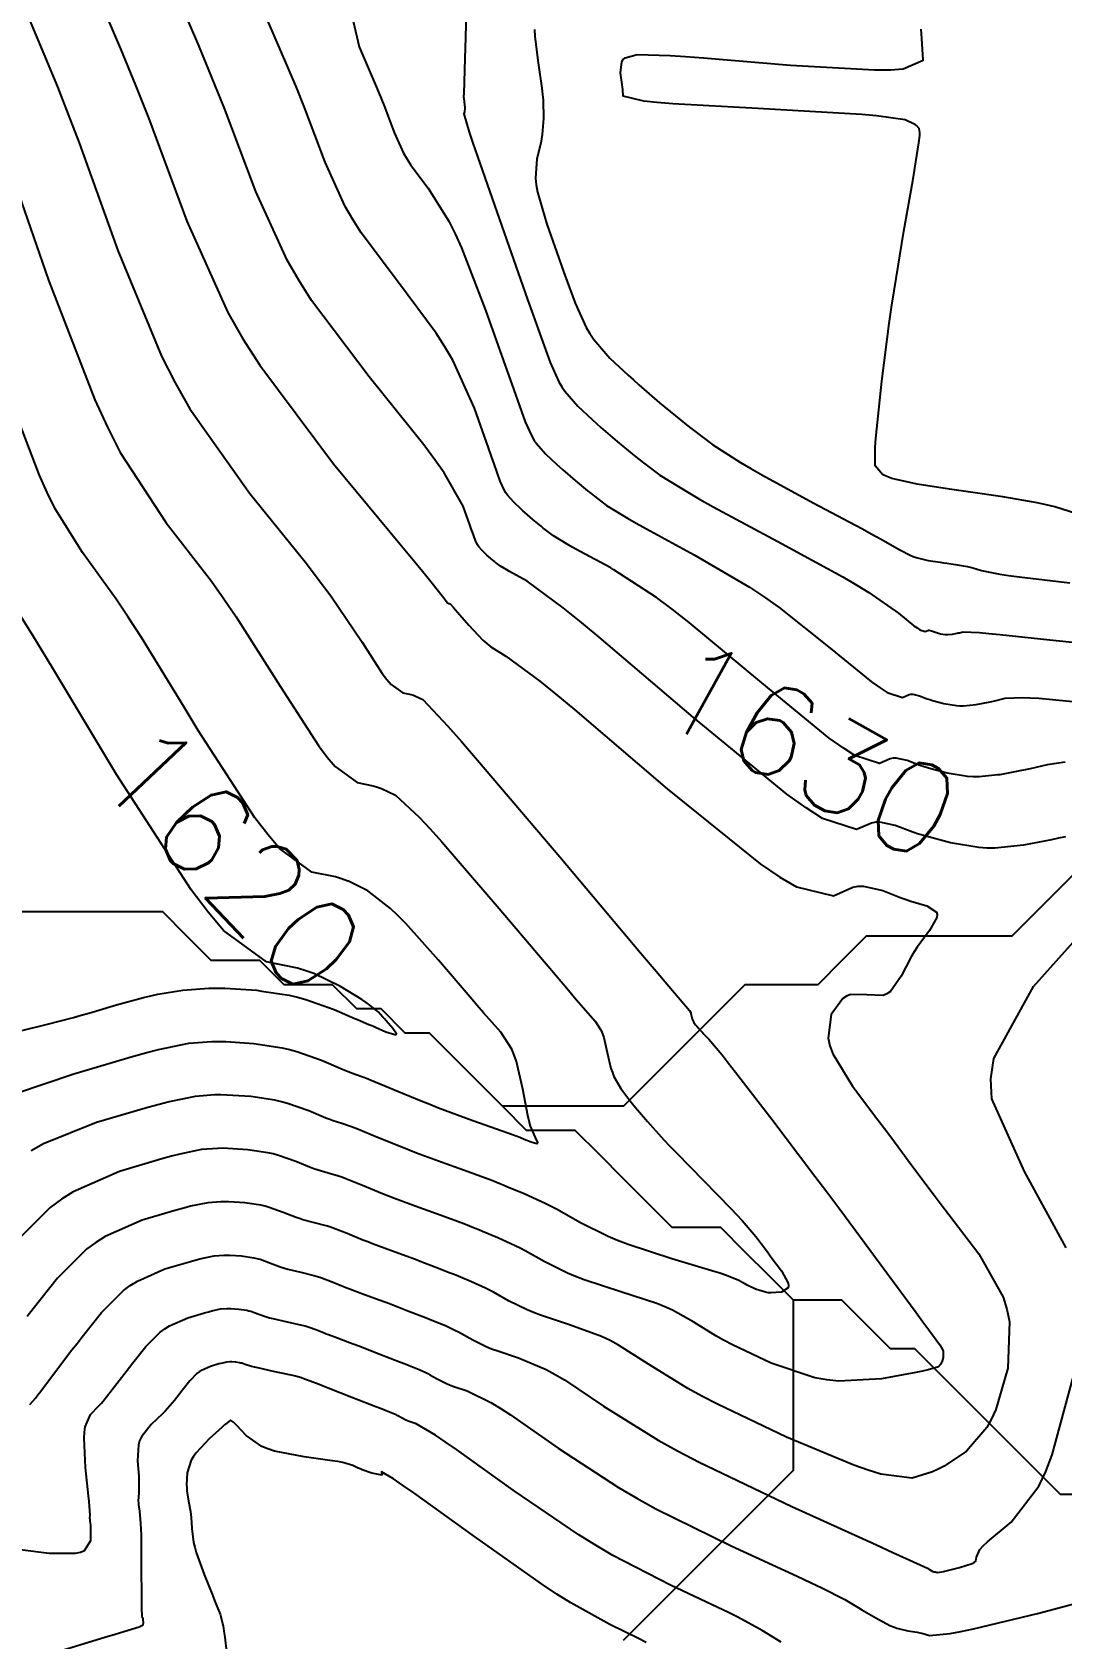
# Model space of a CAD drawing. Header units: metres. Extents: x 837475 to 838479, y 1189012 to 1191015.
# Drawn here: x 837762.6 to 837805.1, y 1190836.9 to 1190903.1 of the extents above; entities that cross this region are included whole.
import ezdxf

# ---------------------------------------------------------------- set-up
doc = ezdxf.new("R2010")
doc.units = ezdxf.units.M
doc.header["$LTSCALE"] = 0.3
for name, color, linetype in [('COTAS 10', 1, 'Continuous'), ('COTAS INT', 252, 'Continuous'), ('DRENAJE', 5, 'Continuous')]:
    doc.layers.add(name, color=color, linetype=linetype)
doc.styles.get("Standard").update_dxf_attribs({"font": 'simplex.shx'})

msp = doc.modelspace()

# ---------------------------------------------------------------- linework, layer by layer
at = {"layer": 'COTAS 10'}
for points in [[(837805.226, 1190869.957), (837804.938, 1190869.895), (837804.642, 1190869.833), (837803.499, 1190869.611), (837802.307, 1190869.49), (837801.979, 1190869.492), (837801.652, 1190869.51), (837800.481, 1190869.702), (837799.423, 1190869.99), (837799.168, 1190870.068), (837798.928, 1190870.146), (837798.2, 1190870.42), (837797.577, 1190870.558), (837797.405, 1190870.55), (837797.233, 1190870.521), (837796.613, 1190870.248), (837795.206, 1190870.709), (837794.537, 1190871.144), (837793.748, 1190871.711), (837789.891, 1190874.865), (837786.015, 1190878.173), (837785.366, 1190878.711), (837785.214, 1190878.837), (837784.531, 1190879.391), (837783.046, 1190880.483), (837782.44, 1190880.808), (837782.312, 1190880.88), (837782.2, 1190880.944), (837781.937, 1190881.106), (837781.784, 1190881.221), (837781.741, 1190881.254), (837781.697, 1190881.289), (837781.539, 1190881.419), (837781.385, 1190881.553), (837781.344, 1190881.59), (837781.305, 1190881.625), (837781.168, 1190881.753), (837781.048, 1190881.891), (837781.019, 1190881.935), (837780.992, 1190881.98), (837780.908, 1190882.161), (837780.788, 1190882.496), (837780.738, 1190882.638), (837780.68, 1190882.802), (837780.409, 1190883.571), (837779.619, 1190884.941), (837779.234, 1190885.483), (837778.778, 1190886.095), (837776.529, 1190888.895), (837774.16, 1190892.049), (837773.628, 1190892.885), (837773.149, 1190893.704), (837771.868, 1190896.529), (837770.56, 1190899.988), (837770.066, 1190901.207), (837769.513, 1190902.54), (837767.039, 1190908.299)], [(837805.992, 1190883.159), (837804.781, 1190883.54), (837804.423, 1190883.63), (837804.056, 1190883.714), (837802.648, 1190883.959), (837801.211, 1190884.161), (837800.826, 1190884.217), (837800.446, 1190884.273), (837799.117, 1190884.475), (837798.064, 1190884.713), (837797.858, 1190884.792), (837797.688, 1190884.877), (837797.384, 1190885.23), (837797.388, 1190886.003), (837797.412, 1190886.353), (837797.447, 1190886.761), (837797.656, 1190888.726), (837797.964, 1190891.102), (837798.06, 1190891.77), (837798.162, 1190892.441), (837798.567, 1190894.901), (837798.928, 1190896.971), (837799.001, 1190897.397), (837799.062, 1190897.758), (837799.185, 1190898.531), (837799.216, 1190898.839), (837799.219, 1190898.907), (837799.219, 1190898.968), (837799.2, 1190899.127), (837799.09, 1190899.249), (837799.033, 1190899.286), (837798.964, 1190899.325), (837798.623, 1190899.479), (837797.437, 1190899.65), (837796.837, 1190899.7), (837796.119, 1190899.751), (837792.543, 1190899.945), (837789.049, 1190900.146), (837788.383, 1190900.202), (837787.848, 1190900.258), (837787.002, 1190900.459), (837786.988, 1190900.73), (837786.977, 1190900.83), (837786.963, 1190900.94), (837786.888, 1190901.427), (837786.937, 1190901.88), (837787.001, 1190901.97), (837787.087, 1190902.043), (837787.58, 1190902.179), (837788.935, 1190902.131), (837789.565, 1190902.089), (837790.305, 1190902.035), (837793.897, 1190901.736), (837797.357, 1190901.537), (837798.014, 1190901.545), (837798.541, 1190901.58), (837799.356, 1190901.937), (837799.299, 1190902.838), (837799.276, 1190903.216)], [(837762.223, 1190861.98), (837763.22, 1190862.225), (837764.348, 1190862.518), (837764.662, 1190862.604), (837764.976, 1190862.693), (837766.116, 1190863.03), (837767.23, 1190863.338), (837767.529, 1190863.408), (837767.823, 1190863.471), (837768.848, 1190863.643), (837769.922, 1190863.719), (837770.247, 1190863.722), (837770.583, 1190863.717), (837771.897, 1190863.632), (837772.101, 1190863.601), (837773.233, 1190863.428), (837773.584, 1190863.348), (837773.925, 1190863.257), (837775.088, 1190862.843), (837775.968, 1190862.463), (837775.982, 1190862.456), (837776.153, 1190862.381), (837776.292, 1190862.321), (837776.52, 1190862.225), (837776.636, 1190862.178), (837776.705, 1190862.149), (837776.789, 1190862.113), (837777.224, 1190861.927), (837777.595, 1190861.808), (837777.639, 1190861.815), (837777.657, 1190861.838), (837777.511, 1190862.065), (837777.228, 1190862.375), (837777.16, 1190862.451), (837777.096, 1190862.522), (837776.902, 1190862.746), (837776.564, 1190863.026), (837776.409, 1190863.132), (837776.228, 1190863.252), (837775.353, 1190863.789), (837774.248, 1190864.323), (837773.921, 1190864.44), (837773.585, 1190864.544), (837772.298, 1190864.808), (837770.532, 1190866.098), (837769.894, 1190866.848), (837769.191, 1190867.769), (837766.115, 1190872.517), (837763.521, 1190876.84), (837763.245, 1190877.299), (837762.673, 1190878.242), (837762.196, 1190879.019)], [(837805.248, 1190853.03), (837803.536, 1190856.164), (837802.186, 1190859.162), (837802.153, 1190859.989), (837802.267, 1190860.816), (837803.907, 1190863.792), (837806.138, 1190866.271)], [(837762.556, 1190846.578), (837762.777, 1190846.835), (837762.878, 1190846.964), (837762.997, 1190847.117), (837763.57, 1190847.877), (837764.286, 1190848.82), (837764.494, 1190849.088), (837764.706, 1190849.36), (837765.508, 1190850.367), (837766.413, 1190851.267), (837766.69, 1190851.471), (837766.979, 1190851.655), (837768.117, 1190852.157), (837769.165, 1190852.466), (837769.397, 1190852.529), (837769.604, 1190852.583), (837770.141, 1190852.694), (837770.541, 1190852.723), (837770.663, 1190852.724), (837770.788, 1190852.722), (837771.278, 1190852.69), (837771.777, 1190852.614), (837771.907, 1190852.584), (837772.035, 1190852.551), (837772.469, 1190852.396), (837772.911, 1190852.229), (837773.044, 1190852.187), (837773.182, 1190852.147), (837773.717, 1190852.019), (837774.257, 1190851.889), (837774.398, 1190851.848), (837774.535, 1190851.804), (837775.001, 1190851.63), (837775.476, 1190851.435), (837775.618, 1190851.379), (837775.766, 1190851.322), (837776.341, 1190851.109), (837776.984, 1190850.873), (837777.176, 1190850.801), (837777.372, 1190850.727), (837778.13, 1190850.434), (837778.85, 1190850.151), (837779.023, 1190850.082), (837779.184, 1190850.017), (837779.671, 1190849.819), (837780.095, 1190849.626), (837780.217, 1190849.565), (837780.34, 1190849.5), (837780.802, 1190849.238), (837781.379, 1190848.951), (837781.574, 1190848.871), (837781.786, 1190848.791), (837782.68, 1190848.5), (837783.824, 1190848.015), (837784.193, 1190847.813), (837784.584, 1190847.582), (837786.186, 1190846.503), (837788.44, 1190845.097), (837789.243, 1190844.659), (837790.124, 1190844.201), (837793.951, 1190842.371), (837797.444, 1190840.786), (837798.114, 1190840.481), (837798.656, 1190840.234), (837799.54, 1190839.827), (837799.59, 1190839.796), (837799.606, 1190839.787), (837799.623, 1190839.776), (837799.691, 1190839.736), (837799.761, 1190839.699), (837799.779, 1190839.692), (837799.795, 1190839.686), (837799.849, 1190839.673), (837799.895, 1190839.666), (837799.907, 1190839.664), (837799.918, 1190839.661), (837799.955, 1190839.65), (837800.114, 1190839.674), (837800.203, 1190839.694), (837800.311, 1190839.718), (837800.862, 1190839.855), (837801.381, 1190840.025), (837801.469, 1190840.072), (837801.532, 1190840.118), (837801.561, 1190840.284), (837801.7, 1190840.604), (837801.834, 1190840.748), (837802.008, 1190840.916), (837802.98, 1190841.722), (837804.126, 1190843.214), (837804.409, 1190843.815), (837804.678, 1190844.497), (837805.527, 1190847.639)]]:
    msp.add_lwpolyline(points, dxfattribs=at)
at = {"layer": 'COTAS INT'}
for points in [[(837763.706, 1190908.454), (837766.287, 1190902.411), (837766.887, 1190900.942), (837767.439, 1190899.561), (837769.019, 1190895.313), (837770.711, 1190891.546), (837771.332, 1190890.47), (837772.02, 1190889.378), (837775.057, 1190885.313), (837777.866, 1190881.935), (837778.411, 1190881.276), (837778.854, 1190880.737), (837779.612, 1190879.791), (837779.698, 1190879.658), (837779.718, 1190879.632), (837779.735, 1190879.611), (837779.785, 1190879.575), (837779.821, 1190879.568), (837779.839, 1190879.562), (837779.87, 1190879.547), (837780.005, 1190879.401), (837780.08, 1190879.315), (837780.171, 1190879.209), (837780.633, 1190878.664), (837781.213, 1190878.059), (837781.378, 1190877.917), (837781.544, 1190877.785), (837782.159, 1190877.398), (837783.56, 1190876.367), (837784.221, 1190875.829), (837785.001, 1190875.181), (837788.808, 1190871.93), (837792.647, 1190868.842), (837793.448, 1190868.297), (837794.135, 1190867.887), (837795.669, 1190867.528), (837796.462, 1190867.877), (837796.682, 1190867.914), (837796.902, 1190867.925), (837797.697, 1190867.748), (837798.46, 1190867.439), (837798.659, 1190867.367), (837798.853, 1190867.3), (837799.511, 1190867.107), (837799.907, 1190866.856), (837799.936, 1190866.753), (837799.93, 1190866.635), (837799.62, 1190866.091), (837799.114, 1190865.414), (837798.985, 1190865.213), (837798.862, 1190865.006), (837798.457, 1190864.21), (837798.013, 1190863.585), (837797.865, 1190863.486), (837797.706, 1190863.419), (837797.041, 1190863.446), (837796.366, 1190863.465), (837796.202, 1190863.394), (837796.047, 1190863.29), (837795.567, 1190862.638), (837795.448, 1190861.656), (837795.52, 1190861.344), (837795.639, 1190861.015), (837796.449, 1190859.68), (837797.499, 1190858.299), (837797.769, 1190857.941), (837798.031, 1190857.593), (837798.9, 1190856.421), (837799.814, 1190855.191), (837800.105, 1190854.807), (837800.411, 1190854.403), (837801.65, 1190852.783), (837802.652, 1190850.999), (837802.808, 1190850.492), (837802.913, 1190849.978), (837802.855, 1190848.073), (837802.35, 1190846.366), (837802.172, 1190845.977), (837801.978, 1190845.625), (837801.14, 1190844.655), (837800.223, 1190844.038), (837799.979, 1190843.908), (837799.738, 1190843.795), (837798.904, 1190843.535), (837797.62, 1190843.706), (837797.097, 1190843.865), (837796.5, 1190844.073), (837793.735, 1190845.227), (837790.892, 1190846.581), (837790.244, 1190846.916), (837789.658, 1190847.233), (837788.047, 1190848.23), (837786.808, 1190849.017), (837786.457, 1190849.201), (837786.102, 1190849.37), (837784.789, 1190849.859), (837783.59, 1190850.25), (837783.307, 1190850.357), (837783.044, 1190850.464), (837782.272, 1190850.848), (837781.652, 1190851.2), (837781.487, 1190851.287), (837781.324, 1190851.369), (837780.755, 1190851.628), (837780.193, 1190851.858), (837780.034, 1190851.922), (837779.874, 1190851.986), (837779.283, 1190852.22), (837778.638, 1190852.467), (837778.444, 1190852.54), (837778.242, 1190852.615), (837777.458, 1190852.9), (837776.673, 1190853.191), (837776.471, 1190853.268), (837776.276, 1190853.345), (837775.628, 1190853.611), (837775.054, 1190853.837), (837774.905, 1190853.888), (837774.761, 1190853.935), (837774.277, 1190854.06), (837773.804, 1190854.182), (837773.666, 1190854.226), (837773.525, 1190854.274), (837772.993, 1190854.486), (837772.413, 1190854.692), (837772.243, 1190854.737), (837772.068, 1190854.777), (837771.402, 1190854.879), (837770.747, 1190854.921), (837770.579, 1190854.923), (837770.418, 1190854.922), (837769.882, 1190854.884), (837769.165, 1190854.735), (837768.889, 1190854.664), (837768.579, 1190854.579), (837767.178, 1190854.166), (837765.657, 1190853.496), (837765.272, 1190853.25), (837764.902, 1190852.977), (837763.692, 1190851.775), (837762.681, 1190850.51), (837762.436, 1190850.199)], [(837805.218, 1190873.026), (837804.464, 1190872.921), (837803.768, 1190872.758), (837803.561, 1190872.714), (837803.347, 1190872.669), (837802.523, 1190872.509), (837802.433, 1190872.5), (837801.663, 1190872.422), (837801.427, 1190872.423), (837801.191, 1190872.436), (837800.347, 1190872.574), (837799.584, 1190872.782), (837799.4, 1190872.838), (837799.227, 1190872.894), (837798.702, 1190873.092), (837798.253, 1190873.192), (837798.129, 1190873.186), (837798.005, 1190873.165), (837797.558, 1190872.968), (837796.543, 1190873.301), (837796.061, 1190873.614), (837795.492, 1190874.023), (837792.711, 1190876.298), (837789.719, 1190878.787), (837789.017, 1190879.332), (837788.369, 1190879.813), (837786.609, 1190880.95), (837786.487, 1190881.028), (837785.198, 1190881.722), (837784.924, 1190881.874), (837784.686, 1190882.01), (837784.126, 1190882.355), (837783.799, 1190882.6), (837783.707, 1190882.671), (837783.615, 1190882.745), (837783.278, 1190883.023), (837782.95, 1190883.308), (837782.864, 1190883.386), (837782.779, 1190883.462), (837782.487, 1190883.733), (837782.232, 1190884.029), (837782.17, 1190884.121), (837782.112, 1190884.217), (837781.935, 1190884.603), (837781.679, 1190885.316), (837781.571, 1190885.619), (837781.448, 1190885.968), (837780.87, 1190887.607), (837779.976, 1190889.579), (837779.654, 1190890.138), (837779.299, 1190890.702), (837777.745, 1190892.785), (837776.206, 1190894.834), (837775.86, 1190895.377), (837775.549, 1190895.91), (837774.716, 1190897.745), (837773.867, 1190899.992), (837773.545, 1190900.784), (837773.186, 1190901.65), (837771.579, 1190905.392)], [(837775.492, 1190905.203), (837776.119, 1190902.485), (837776.859, 1190900.761), (837777.025, 1190900.361), (837777.173, 1190899.996), (837777.565, 1190898.96), (837777.948, 1190898.115), (837778.092, 1190897.869), (837778.251, 1190897.619), (837778.96, 1190896.674), (837779.819, 1190895.309), (837780.073, 1190894.793), (837780.334, 1190894.218), (837781.332, 1190891.642), (837782.216, 1190889.133), (837782.405, 1190888.6), (837782.569, 1190888.137), (837782.961, 1190887.045), (837783.233, 1190886.455), (837783.321, 1190886.307), (837783.416, 1190886.166), (837783.806, 1190885.714), (837784.253, 1190885.299), (837784.383, 1190885.182), (837784.516, 1190885.063), (837785.018, 1190884.627), (837785.533, 1190884.201), (837785.674, 1190884.089), (837785.815, 1190883.979), (837786.316, 1190883.605), (837787.172, 1190883.076), (837787.536, 1190882.869), (837787.955, 1190882.636), (837789.929, 1190881.574), (837792.207, 1190880.235), (837792.819, 1190879.826), (837793.422, 1190879.401), (837795.531, 1190877.73), (837797.236, 1190876.335), (837797.585, 1190876.084), (837797.88, 1190875.892), (837798.503, 1190875.688), (837798.777, 1190875.809), (837798.853, 1190875.822), (837798.929, 1190875.826), (837799.204, 1190875.765), (837799.526, 1190875.643), (837799.632, 1190875.609), (837799.745, 1190875.574), (837800.213, 1190875.447), (837800.73, 1190875.362), (837800.875, 1190875.354), (837801.02, 1190875.353), (837801.547, 1190875.407), (837802.052, 1190875.505), (837802.183, 1190875.532), (837802.31, 1190875.56), (837802.737, 1190875.659), (837803.453, 1190875.696), (837803.762, 1190875.684), (837804.12, 1190875.662), (837805.812, 1190875.504)], [(837762.073, 1190904.73), (837763.69, 1190900.846), (837764.135, 1190899.707), (837764.578, 1190898.54), (837766.171, 1190894.097), (837767.969, 1190889.751), (837768.543, 1190888.646), (837769.149, 1190887.583), (837771.611, 1190884.097), (837773.949, 1190881.206), (837774.476, 1190880.517), (837774.952, 1190879.878), (837776.238, 1190877.972), (837777.071, 1190876.686), (837777.262, 1190876.436), (837777.435, 1190876.233), (837777.913, 1190875.884), (837778.262, 1190875.812), (837778.353, 1190875.784), (837778.441, 1190875.752), (837778.741, 1190875.608), (837779.778, 1190874.512), (837780.332, 1190873.881), (837781.002, 1190873.108), (837784.382, 1190869.133), (837787.716, 1190865.179), (837788.357, 1190864.42), (837788.875, 1190863.806), (837789.725, 1190862.802), (837789.77, 1190862.732), (837789.781, 1190862.708), (837789.79, 1190862.682), (837789.816, 1190862.569), (837789.844, 1190862.451), (837789.854, 1190862.421), (837789.866, 1190862.393), (837789.917, 1190862.301), (837789.984, 1190862.214), (837790.005, 1190862.188), (837790.027, 1190862.161), (837790.114, 1190862.056), (837790.236, 1190861.922), (837790.28, 1190861.877), (837790.327, 1190861.827), (837790.533, 1190861.618), (837791.071, 1190860.971), (837791.328, 1190860.646), (837791.632, 1190860.258), (837793.12, 1190858.329), (837794.903, 1190855.981), (837795.393, 1190855.328), (837795.882, 1190854.675), (837797.635, 1190852.308), (837799.065, 1190850.361), (837799.351, 1190849.973), (837799.589, 1190849.65), (837800.05, 1190849.029), (837800.161, 1190848.831), (837800.179, 1190848.775), (837800.19, 1190848.718), (837800.184, 1190848.506), (837800.128, 1190848.316), (837800.108, 1190848.273), (837800.086, 1190848.234), (837799.993, 1190848.126), (837799.568, 1190847.999), (837799.337, 1190847.948), (837799.057, 1190847.89), (837797.637, 1190847.622), (837795.882, 1190847.532), (837795.391, 1190847.585), (837794.897, 1190847.673), (837793.096, 1190848.274), (837791.502, 1190849.034), (837791.139, 1190849.221), (837790.81, 1190849.399), (837789.907, 1190849.958), (837789.032, 1190850.452), (837788.72, 1190850.589), (837788.379, 1190850.725), (837786.898, 1190851.218), (837785.395, 1190851.708), (837785.039, 1190851.843), (837784.71, 1190851.977), (837783.741, 1190852.459), (837782.964, 1190852.901), (837782.757, 1190853.009), (837782.552, 1190853.113), (837781.839, 1190853.437), (837781.202, 1190853.699), (837781.046, 1190853.763), (837780.898, 1190853.822), (837780.436, 1190854.006), (837779.904, 1190854.208), (837779.712, 1190854.279), (837779.501, 1190854.356), (837778.575, 1190854.691), (837777.58, 1190855.059), (837777.324, 1190855.158), (837777.077, 1190855.255), (837776.255, 1190855.593), (837775.572, 1190855.87), (837775.412, 1190855.929), (837775.264, 1190855.98), (837774.838, 1190856.101), (837774.426, 1190856.217), (837774.288, 1190856.265), (837774.139, 1190856.32), (837773.516, 1190856.575), (837772.791, 1190856.833), (837772.578, 1190856.89), (837772.359, 1190856.94), (837771.526, 1190857.067), (837770.706, 1190857.12), (837770.496, 1190857.123), (837770.294, 1190857.121), (837769.624, 1190857.074), (837768.727, 1190856.887), (837768.381, 1190856.798), (837767.993, 1190856.692), (837766.239, 1190856.175), (837764.336, 1190855.336), (837763.853, 1190855.028), (837763.39, 1190854.687), (837761.877, 1190853.182)], [(837780.525, 1190903.949), (837780.497, 1190902.876), (837780.473, 1190902.008), (837780.429, 1190900.564), (837780.423, 1190900.442), (837780.424, 1190900.406), (837780.426, 1190900.37), (837780.443, 1190900.231), (837780.462, 1190900.1), (837780.465, 1190900.067), (837780.468, 1190900.037), (837780.471, 1190899.941), (837780.464, 1190899.858), (837780.46, 1190899.835), (837780.456, 1190899.813), (837780.435, 1190899.732), (837780.659, 1190898.974), (837780.809, 1190898.524), (837780.997, 1190897.97), (837781.995, 1190895.105), (837783.059, 1190892.087), (837783.289, 1190891.438), (837783.491, 1190890.869), (837783.988, 1190889.487), (837784.353, 1190888.692), (837784.473, 1190888.493), (837784.6, 1190888.303), (837785.126, 1190887.694), (837785.727, 1190887.136), (837785.902, 1190886.978), (837786.081, 1190886.818), (837786.757, 1190886.231), (837787.451, 1190885.657), (837787.641, 1190885.506), (837787.83, 1190885.358), (837788.505, 1190884.854), (837789.657, 1190884.142), (837790.148, 1190883.863), (837790.712, 1190883.549), (837793.37, 1190882.12), (837796.046, 1190880.656), (837796.621, 1190880.32), (837797.126, 1190880.015), (837798.35, 1190879.162), (837798.98, 1190878.647), (837799.109, 1190878.555), (837799.218, 1190878.484), (837799.447, 1190878.409), (837799.549, 1190878.453), (837799.577, 1190878.458), (837799.605, 1190878.459), (837799.706, 1190878.437), (837799.825, 1190878.392), (837799.864, 1190878.379), (837799.906, 1190878.367), (837800.079, 1190878.32), (837800.27, 1190878.288), (837800.323, 1190878.285), (837800.376, 1190878.285), (837800.571, 1190878.305), (837800.757, 1190878.341), (837800.806, 1190878.351), (837800.853, 1190878.361), (837801.01, 1190878.398), (837801.688, 1190878.366), (837802.064, 1190878.333), (837802.52, 1190878.289), (837804.845, 1190878.042), (837807.261, 1190877.791)], [(837783.345, 1190903.206), (837783.362, 1190902.918), (837783.496, 1190901.827), (837783.647, 1190900.788), (837783.674, 1190900.532), (837783.695, 1190900.291), (837783.717, 1190899.537), (837783.662, 1190898.881), (837783.635, 1190898.701), (837783.602, 1190898.522), (837783.437, 1190897.884), (837783.379, 1190897.086), (837783.412, 1190896.806), (837783.467, 1190896.501), (837783.846, 1190895.189), (837784.342, 1190893.791), (837784.47, 1190893.431), (837784.595, 1190893.084), (837785.014, 1190891.929), (837785.474, 1190890.929), (837785.624, 1190890.679), (837785.784, 1190890.44), (837786.445, 1190889.674), (837787.201, 1190888.972), (837787.421, 1190888.774), (837787.646, 1190888.573), (837788.496, 1190887.835), (837789.369, 1190887.113), (837789.608, 1190886.923), (837789.845, 1190886.738), (837790.694, 1190886.104), (837791.839, 1190885.369), (837792.263, 1190885.12), (837792.735, 1190884.851), (837794.826, 1190883.715), (837796.831, 1190882.646), (837797.248, 1190882.421), (837797.605, 1190882.225), (837798.397, 1190881.77), (837798.821, 1190881.548), (837798.946, 1190881.498), (837799.075, 1190881.454), (837799.568, 1190881.339), (837800.067, 1190881.263), (837800.199, 1190881.243), (837800.329, 1190881.224), (837800.777, 1190881.161), (837801.189, 1190881.089), (837801.297, 1190881.065), (837801.402, 1190881.038), (837801.757, 1190880.927), (837802.52, 1190880.772), (837802.882, 1190880.719), (837803.31, 1190880.661), (837805.397, 1190880.413)], [(837761.718, 1190897.519), (837763.322, 1190892.881), (837765.228, 1190887.956), (837765.753, 1190886.822), (837766.278, 1190885.788), (837768.166, 1190882.881), (837770.031, 1190880.477), (837770.542, 1190879.759), (837771.05, 1190879.018), (837772.864, 1190876.154), (837774.445, 1190873.714), (837774.806, 1190873.24), (837775.134, 1190872.855), (837776.042, 1190872.192), (837776.703, 1190872.056), (837776.876, 1190872.003), (837777.044, 1190871.942), (837777.612, 1190871.668), (837778.595, 1190870.759), (837779.025, 1190870.298), (837779.522, 1190869.747), (837781.888, 1190867.004), (837784.204, 1190864.263), (837784.671, 1190863.713), (837785.061, 1190863.254), (837785.84, 1190862.355), (837786.09, 1190861.97), (837786.147, 1190861.836), (837786.199, 1190861.69), (837786.343, 1190861.063), (837786.496, 1190860.407), (837786.554, 1190860.243), (837786.618, 1190860.086), (837786.905, 1190859.581), (837787.274, 1190859.095), (837787.389, 1190858.95), (837787.511, 1190858.8), (837787.998, 1190858.222), (837788.674, 1190857.479), (837788.914, 1190857.226), (837789.177, 1190856.952), (837790.319, 1190855.79), (837791.433, 1190854.649), (837791.679, 1190854.388), (837791.897, 1190854.151), (837792.461, 1190853.491), (837792.859, 1190852.966), (837792.973, 1190852.813), (837793.089, 1190852.658), (837793.523, 1190852.072), (837793.793, 1190851.57), (837793.807, 1190851.467), (837793.793, 1190851.38), (837793.523, 1190851.197), (837793.089, 1190851.168), (837792.973, 1190851.177), (837792.858, 1190851.195), (837792.456, 1190851.322), (837792.112, 1190851.486), (837792.034, 1190851.526), (837791.963, 1190851.564), (837791.768, 1190851.685), (837791.256, 1190851.887), (837790.984, 1190851.976), (837790.657, 1190852.08), (837789.007, 1190852.578), (837787.199, 1190853.167), (837786.771, 1190853.329), (837786.376, 1190853.49), (837785.21, 1190854.07), (837784.276, 1190854.601), (837784.026, 1190854.732), (837783.78, 1190854.856), (837782.922, 1190855.246), (837782.211, 1190855.54), (837782.057, 1190855.603), (837781.922, 1190855.658), (837781.589, 1190855.792), (837781.17, 1190855.948), (837780.98, 1190856.017), (837780.759, 1190856.098), (837779.693, 1190856.482), (837778.487, 1190856.928), (837778.177, 1190857.048), (837777.877, 1190857.165), (837776.882, 1190857.574), (837776.09, 1190857.903), (837775.919, 1190857.97), (837775.768, 1190858.026), (837775.399, 1190858.142), (837775.048, 1190858.252), (837774.91, 1190858.304), (837774.753, 1190858.365), (837774.04, 1190858.664), (837773.169, 1190858.975), (837772.913, 1190859.043), (837772.651, 1190859.103), (837771.65, 1190859.255), (837770.665, 1190859.319), (837770.413, 1190859.322), (837770.17, 1190859.32), (837769.365, 1190859.263), (837768.288, 1190859.039), (837767.872, 1190858.932), (837767.406, 1190858.805), (837765.3, 1190858.184), (837763.118, 1190857.305), (837762.604, 1190857.016)], [(837762, 1190859.397), (837764.362, 1190860.193), (837766.82, 1190860.918), (837767.364, 1190861.066), (837767.849, 1190861.192), (837769.107, 1190861.453), (837770.046, 1190861.52), (837770.33, 1190861.522), (837770.624, 1190861.518), (837771.774, 1190861.444), (837772.942, 1190861.266), (837773.248, 1190861.195), (837773.547, 1190861.116), (837774.564, 1190860.754), (837775.368, 1190860.41), (837775.531, 1190860.342), (837775.67, 1190860.287), (837775.959, 1190860.184), (837776.272, 1190860.072), (837776.426, 1190860.01), (837776.608, 1190859.936), (837777.509, 1190859.556), (837778.678, 1190859.075), (837779.03, 1190858.937), (837779.394, 1190858.797), (837780.81, 1190858.273), (837782.017, 1190857.839), (837782.249, 1190857.756), (837782.436, 1190857.689), (837782.742, 1190857.578), (837782.823, 1190857.545), (837782.868, 1190857.526), (837782.923, 1190857.504), (837783.203, 1190857.388), (837783.44, 1190857.328), (837783.468, 1190857.34), (837783.48, 1190857.366), (837783.384, 1190857.563), (837783.182, 1190858.039), (837783.126, 1190858.241), (837783.07, 1190858.472), (837782.87, 1190859.558), (837782.608, 1190860.698), (837782.513, 1190860.964), (837782.409, 1190861.208), (837781.955, 1190861.908), (837781.248, 1190862.703), (837780.985, 1190863.006), (837780.693, 1190863.346), (837779.395, 1190864.875), (837778.043, 1190866.386), (837777.717, 1190866.715), (837777.411, 1190867.005), (837776.483, 1190867.729), (837775.674, 1190868.12), (837775.646, 1190868.133), (837775.398, 1190868.221), (837775.144, 1190868.3), (837774.17, 1190868.5), (837772.833, 1190869.476), (837772.35, 1190870.044), (837771.818, 1190870.741), (837769.489, 1190874.335), (837768.906, 1190875.289), (837767.148, 1190878.158), (837766.607, 1190879), (837766.113, 1190879.748), (837764.72, 1190881.666), (837763.59, 1190883.46), (837763.262, 1190884.129), (837762.928, 1190884.874), (837761.666, 1190888.189)], [(837762.146, 1190840.603), (837763.341, 1190840.452), (837764.428, 1190840.449), (837764.635, 1190840.495), (837764.802, 1190840.562), (837765.067, 1190840.972), (837765.063, 1190841.424), (837765.061, 1190841.518), (837765.058, 1190841.597), (837765.042, 1190841.769), (837765.029, 1190841.855), (837765.027, 1190841.881), (837765.027, 1190841.908), (837765.032, 1190842.012), (837765.01, 1190842.38), (837764.993, 1190842.573), (837764.971, 1190842.806), (837764.849, 1190843.978), (837764.786, 1190845.184), (837764.801, 1190845.438), (837764.83, 1190845.658), (837765.053, 1190846.165), (837765.395, 1190846.512), (837765.5, 1190846.63), (837765.609, 1190846.759), (837766.037, 1190847.307), (837766.512, 1190847.933), (837766.65, 1190848.111), (837766.791, 1190848.291), (837767.324, 1190848.96), (837767.925, 1190849.557), (837768.109, 1190849.693), (837768.3, 1190849.815), (837769.056, 1190850.148), (837769.752, 1190850.353), (837769.906, 1190850.395), (837770.043, 1190850.431), (837770.399, 1190850.505), (837770.665, 1190850.523), (837770.746, 1190850.524), (837770.829, 1190850.523), (837771.155, 1190850.502), (837771.485, 1190850.452), (837771.572, 1190850.432), (837771.657, 1190850.409), (837771.945, 1190850.307), (837772.297, 1190850.184), (837772.423, 1190850.148), (837772.56, 1190850.112), (837773.156, 1190849.978), (837773.753, 1190849.843), (837773.891, 1190849.807), (837774.017, 1190849.772), (837774.374, 1190849.648), (837774.675, 1190849.525), (837774.765, 1190849.489), (837774.859, 1190849.453), (837775.223, 1190849.318), (837775.726, 1190849.131), (837775.907, 1190849.062), (837776.107, 1190848.986), (837776.977, 1190848.648), (837777.826, 1190848.315), (837778.011, 1190848.242), (837778.175, 1190848.177), (837778.587, 1190848.01), (837778.867, 1190847.883), (837778.947, 1190847.843), (837779.029, 1190847.8), (837779.333, 1190847.627), (837779.713, 1190847.438), (837779.842, 1190847.385), (837779.981, 1190847.332), (837780.571, 1190847.14), (837781.546, 1190846.66), (837781.929, 1190846.426), (837782.36, 1190846.148), (837784.325, 1190844.776), (837786.806, 1190843.149), (837787.563, 1190842.71), (837788.351, 1190842.276), (837791.448, 1190840.749), (837794.172, 1190839.501), (837794.723, 1190839.244), (837795.187, 1190839.024), (837796.13, 1190838.545), (837796.55, 1190838.287), (837796.685, 1190838.206), (837796.827, 1190838.121), (837797.405, 1190837.778), (837797.991, 1190837.471), (837798.139, 1190837.409), (837798.279, 1190837.356), (837798.733, 1190837.247), (837799.119, 1190837.191), (837799.217, 1190837.171), (837799.312, 1190837.15), (837799.62, 1190837.059), (837800.475, 1190837.137), (837800.914, 1190837.222), (837801.441, 1190837.334), (837804.073, 1190837.97), (837806.866, 1190838.705)], [(837793.511, 1190836.778), (837792.72, 1190837.263), (837791.718, 1190837.813), (837791.332, 1190838.007), (837790.899, 1190838.217), (837788.946, 1190839.127), (837786.577, 1190840.352), (837785.883, 1190840.762), (837785.171, 1190841.202), (837782.464, 1190843.049), (837780.137, 1190844.713), (837779.665, 1190845.038), (837779.269, 1190845.305), (837778.462, 1190845.781), (837778.177, 1190845.874), (837778.11, 1190845.899), (837778.047, 1190845.925), (837777.864, 1190846.016), (837777.717, 1190846.1), (837777.677, 1190846.12), (837777.638, 1190846.14), (837777.503, 1190846.201), (837777.166, 1190846.336), (837777, 1190846.401), (837776.802, 1190846.479), (837775.824, 1190846.862), (837774.841, 1190847.246), (837774.639, 1190847.324), (837774.468, 1190847.39), (837774.106, 1190847.527), (837773.952, 1190847.584), (837773.874, 1190847.614), (837773.748, 1190847.667), (837773.499, 1190847.739), (837773.384, 1190847.766), (837773.249, 1190847.797), (837772.595, 1190847.937), (837771.938, 1190848.078), (837771.801, 1190848.109), (837771.683, 1190848.138), (837771.421, 1190848.217), (837771.279, 1190848.268), (837771.237, 1190848.279), (837771.194, 1190848.289), (837771.031, 1190848.314), (837770.87, 1190848.324), (837770.829, 1190848.325), (837770.789, 1190848.324), (837770.658, 1190848.315), (837770.482, 1190848.278), (837770.414, 1190848.261), (837770.338, 1190848.24), (837769.995, 1190848.139), (837769.622, 1190847.974), (837769.527, 1190847.914), (837769.436, 1190847.847), (837769.14, 1190847.552), (837768.877, 1190847.222), (837768.807, 1190847.133), (837768.739, 1190847.045), (837768.505, 1190846.736), (837768.221, 1190846.402), (837768.122, 1190846.297), (837768.014, 1190846.188), (837767.55, 1190845.752), (837767.145, 1190845.237), (837767.075, 1190845.078), (837767.022, 1190844.912), (837766.981, 1190844.252), (837767.036, 1190843.619), (837767.043, 1190843.469), (837767.047, 1190843.331), (837767.035, 1190842.923), (837767.019, 1190842.605), (837767.022, 1190842.523), (837767.026, 1190842.443), (837767.067, 1190842.178), (837767.115, 1190841.674), (837767.124, 1190841.445), (837767.131, 1190841.176), (837767.143, 1190839.88), (837767.147, 1190838.623), (837767.15, 1190838.378), (837767.153, 1190838.179), (837767.168, 1190837.836), (837767.185, 1190837.795), (837767.189, 1190837.786), (837767.192, 1190837.778), (837767.2, 1190837.759), (837767.209, 1190837.711), (837767.211, 1190837.691), (837767.222, 1190837.596), (837767.205, 1190837.496), (837767.189, 1190837.474), (837767.169, 1190837.454), (837767.06, 1190837.401), (837766.421, 1190837.21), (837766.067, 1190837.102), (837765.636, 1190836.972), (837763.441, 1190836.303)], [(837787.941, 1190836.769), (837787.627, 1190836.933), (837786.443, 1190837.504), (837784.844, 1190838.398), (837784.269, 1190838.765), (837783.635, 1190839.183), (837780.868, 1190841.129), (837778.369, 1190842.928), (837777.905, 1190843.255), (837777.539, 1190843.508), (837777.041, 1190843.804), (837777.068, 1190843.681), (837777.035, 1190843.67), (837776.983, 1190843.669), (837776.646, 1190843.748), (837776.248, 1190843.883), (837776.157, 1190843.918), (837776.076, 1190843.952), (837775.854, 1190844.063), (837775.445, 1190844.18), (837775.246, 1190844.217), (837775.01, 1190844.257), (837773.847, 1190844.415), (837772.625, 1190844.655), (837772.351, 1190844.745), (837772.107, 1190844.846), (837771.458, 1190845.295), (837771.078, 1190845.708), (837771.002, 1190845.785), (837770.939, 1190845.846), (837770.82, 1190845.933), (837770.663, 1190845.803), (837770.576, 1190845.728), (837770.471, 1190845.635), (837769.935, 1190845.157), (837769.397, 1190844.584), (837769.29, 1190844.432), (837769.201, 1190844.282), (837769.031, 1190843.761), (837769.01, 1190843.274), (837769.014, 1190843.146), (837769.023, 1190843.02), (837769.092, 1190842.587), (837769.171, 1190842.162), (837769.186, 1190842.042), (837769.199, 1190841.919), (837769.218, 1190841.466), (837769.298, 1190840.893), (837769.348, 1190840.695), (837769.41, 1190840.48), (837769.737, 1190839.563), (837770.086, 1190838.688), (837770.161, 1190838.5), (837770.228, 1190838.335), (837770.395, 1190837.933), (837770.512, 1190837.452), (837770.548, 1190837.237), (837770.585, 1190836.986), (837770.728, 1190835.784)]]:
    msp.add_lwpolyline(points, dxfattribs=at)
at = {"layer": 'DRENAJE'}
for points in [[(837806.01214, 1190868.8595, 0), (837805.01248, 1190867.85984, 0), (837804.01282, 1190866.86018, 0), (837803.01315, 1190865.86051, 0), (837802.01349, 1190865.86051, 0), (837801.01383, 1190865.86051, 0), (837800.01416, 1190865.86051, 0), (837799.0145, 1190865.86051, 0), (837798.01484, 1190865.86051, 0), (837797.01518, 1190865.86051, 0), (837796.01551, 1190864.86085, 0), (837795.01585, 1190863.86119, 0), (837794.01619, 1190863.86119, 0), (837793.01652, 1190863.86119, 0), (837792.01686, 1190863.86119, 0), (837791.0172, 1190862.86152, 0), (837790.01754, 1190861.86186, 0), (837789.01787, 1190860.8622, 0), (837788.01821, 1190859.86253, 0), (837787.01855, 1190858.86287, 0), (837786.01888, 1190858.86287, 0), (837785.01922, 1190858.86287, 0), (837784.01956, 1190858.86287, 0), (837783.0199, 1190858.86287, 0), (837782.02023, 1190858.86287, 0)], [(837782.02023, 1190858.86287, 0), (837781.02057, 1190859.86253, 0), (837780.02091, 1190860.8622, 0), (837779.02124, 1190861.86186, 0), (837778.02158, 1190861.86186, 0), (837777.02192, 1190862.86152, 0), (837776.02226, 1190862.86152, 0), (837775.02259, 1190863.86119, 0), (837774.02293, 1190863.86119, 0), (837773.02327, 1190863.86119, 0), (837772.0236, 1190864.86085, 0), (837771.02394, 1190864.86085, 0), (837770.02428, 1190864.86085, 0), (837769.02461, 1190865.86051, 0), (837768.02495, 1190866.86018, 0), (837767.02529, 1190866.86018, 0), (837766.02563, 1190866.86018, 0), (837765.02596, 1190866.86018, 0), (837764.0263, 1190866.86018, 0), (837763.02664, 1190866.86018, 0), (837762.02697, 1190866.86018, 0)], [(837794.01619, 1190850.86557, 0), (837793.01652, 1190851.86523, 0), (837792.01686, 1190852.86489, 0), (837791.0172, 1190853.86456, 0), (837790.01754, 1190853.86456, 0), (837789.01787, 1190853.86456, 0), (837788.01821, 1190854.86422, 0), (837787.01855, 1190855.86388, 0), (837786.01888, 1190856.86355, 0), (837785.01922, 1190857.86321, 0), (837784.01956, 1190857.86321, 0), (837783.0199, 1190857.86321, 0), (837782.02023, 1190858.86287, 0)], [(837787.01855, 1190836.87029, 0), (837788.01821, 1190837.86995, 0), (837789.01787, 1190838.86961, 0), (837790.01754, 1190839.86928, 0), (837791.0172, 1190840.86894, 0), (837792.01686, 1190841.8686, 0), (837793.01652, 1190842.86827, 0), (837794.01619, 1190843.86793, 0), (837794.01619, 1190844.86759, 0), (837794.01619, 1190845.86725, 0), (837794.01619, 1190846.86692, 0), (837794.01619, 1190847.86658, 0), (837794.01619, 1190848.86624, 0), (837794.01619, 1190849.86591, 0), (837794.01619, 1190850.86557, 0)], [(837806.01214, 1190842.86827, 0), (837805.01248, 1190842.86827, 0), (837804.01282, 1190843.86793, 0), (837803.01315, 1190844.86759, 0), (837802.01349, 1190845.86725, 0), (837801.01383, 1190846.86692, 0), (837800.01416, 1190847.86658, 0), (837799.0145, 1190848.86624, 0), (837798.01484, 1190848.86624, 0), (837797.01518, 1190849.86591, 0), (837796.01551, 1190850.86557, 0), (837795.01585, 1190850.86557, 0), (837794.01619, 1190850.86557, 0)]]:
    msp.add_polyline3d(points, dxfattribs=at)

# ---------------------------------------------------------------- texts
at = {"layer": 'COTAS 10', "char_height": 3.799998, "attachment_point": 7}
for s, insert, rotation in [('1630', (837788.042, 1190875.054), 330.9737335), ('1620', (837764.985, 1190872.522), 313.3557362)]:
    msp.add_mtext(s, dxfattribs=dict(at, insert=insert, rotation=rotation))

doc.saveas('drawing.dxf')
